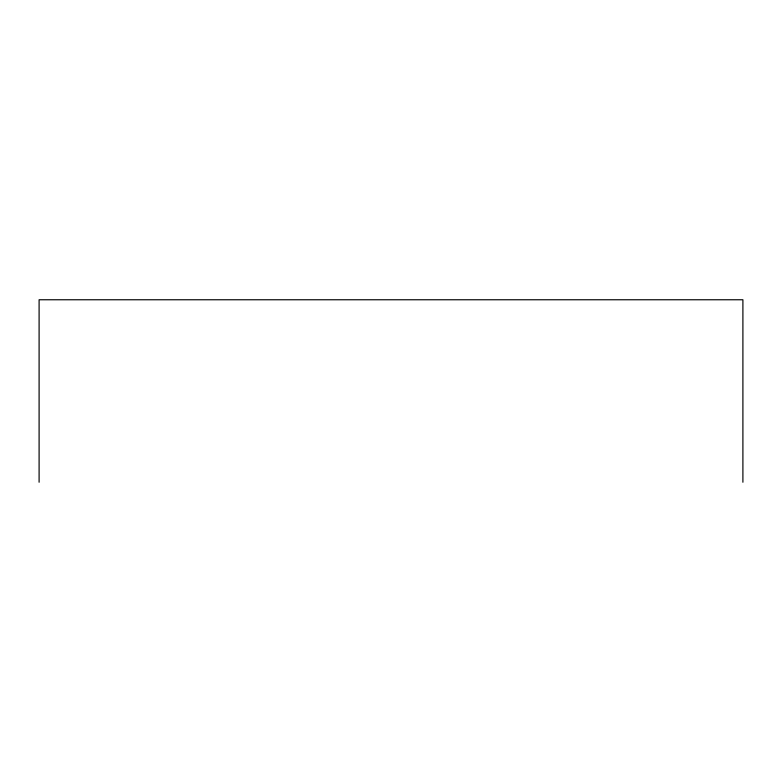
<?xml version="1.0" encoding="UTF-8"?>
<svg xmlns="http://www.w3.org/2000/svg" width="782" height="782" viewBox="0 0 782 782"><rect width="100%" height="100%" fill="white"/><g stroke="black" fill="none" stroke-linecap="round" stroke-linejoin="round"><path stroke-width="1.17" d="M742.9 482.24L742.9 299.76L39.1 299.76L39.1 482.24"/></g></svg>
